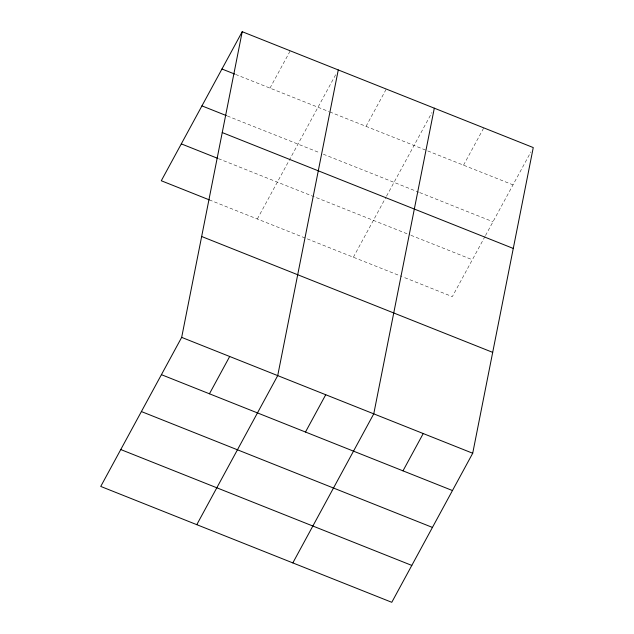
<?xml version="1.0" encoding="UTF-8"?>
<svg xmlns="http://www.w3.org/2000/svg" width="634" height="634" viewBox="0 0 634 634"><rect width="100%" height="100%" fill="white"/><g stroke="black" fill="none" stroke-linecap="round" stroke-linejoin="round"><path stroke-width="0.48" stroke-dasharray="3.17 2.38" d="M269.989 88.118L290.237 50.815M257.333 218.992L335.909 74.273M366.032 126.356L386.28 89.053M353.376 257.23L386.058 197.031M386.526 196.168L431.952 112.511M463.533 165.173L483.782 127.878M485.01 236.434L452.327 296.625L402.852 276.931M485.486 235.571L530.904 151.906M235.555 74.408L328.88 111.568M329.791 111.925L513.009 184.874M227.313 115.982L319.734 152.77M323.356 154.22L418.765 192.205M419.684 192.57L492.983 221.749M218.461 158.666L410.047 234.945M410.967 235.309L472.354 259.75M209.307 199.876L401.932 276.567"/><path stroke-width="0.95" d="M181.673 337.375L242.22 31.7L533.257 147.571L472.71 453.247L391.78 602.3L100.743 486.429L181.673 337.375L472.71 453.247M338.263 69.938L277.716 375.613L196.786 524.667M434.306 108.176L373.759 413.851L292.829 562.905M242.22 31.7L161.29 180.753L209.307 199.876M209.442 393.793L229.69 356.49M305.485 432.031L325.733 394.728M402.986 470.848L423.235 433.545M221.963 69.003L234.651 74.051M201.937 105.878L226.401 115.618M222.233 132.569L513.278 248.441M181.308 143.878L217.549 158.302M201.652 236.498L492.697 352.369M161.416 374.67L452.462 490.542M141.398 411.553L432.436 527.425M120.761 449.546L411.807 565.417"/></g></svg>
